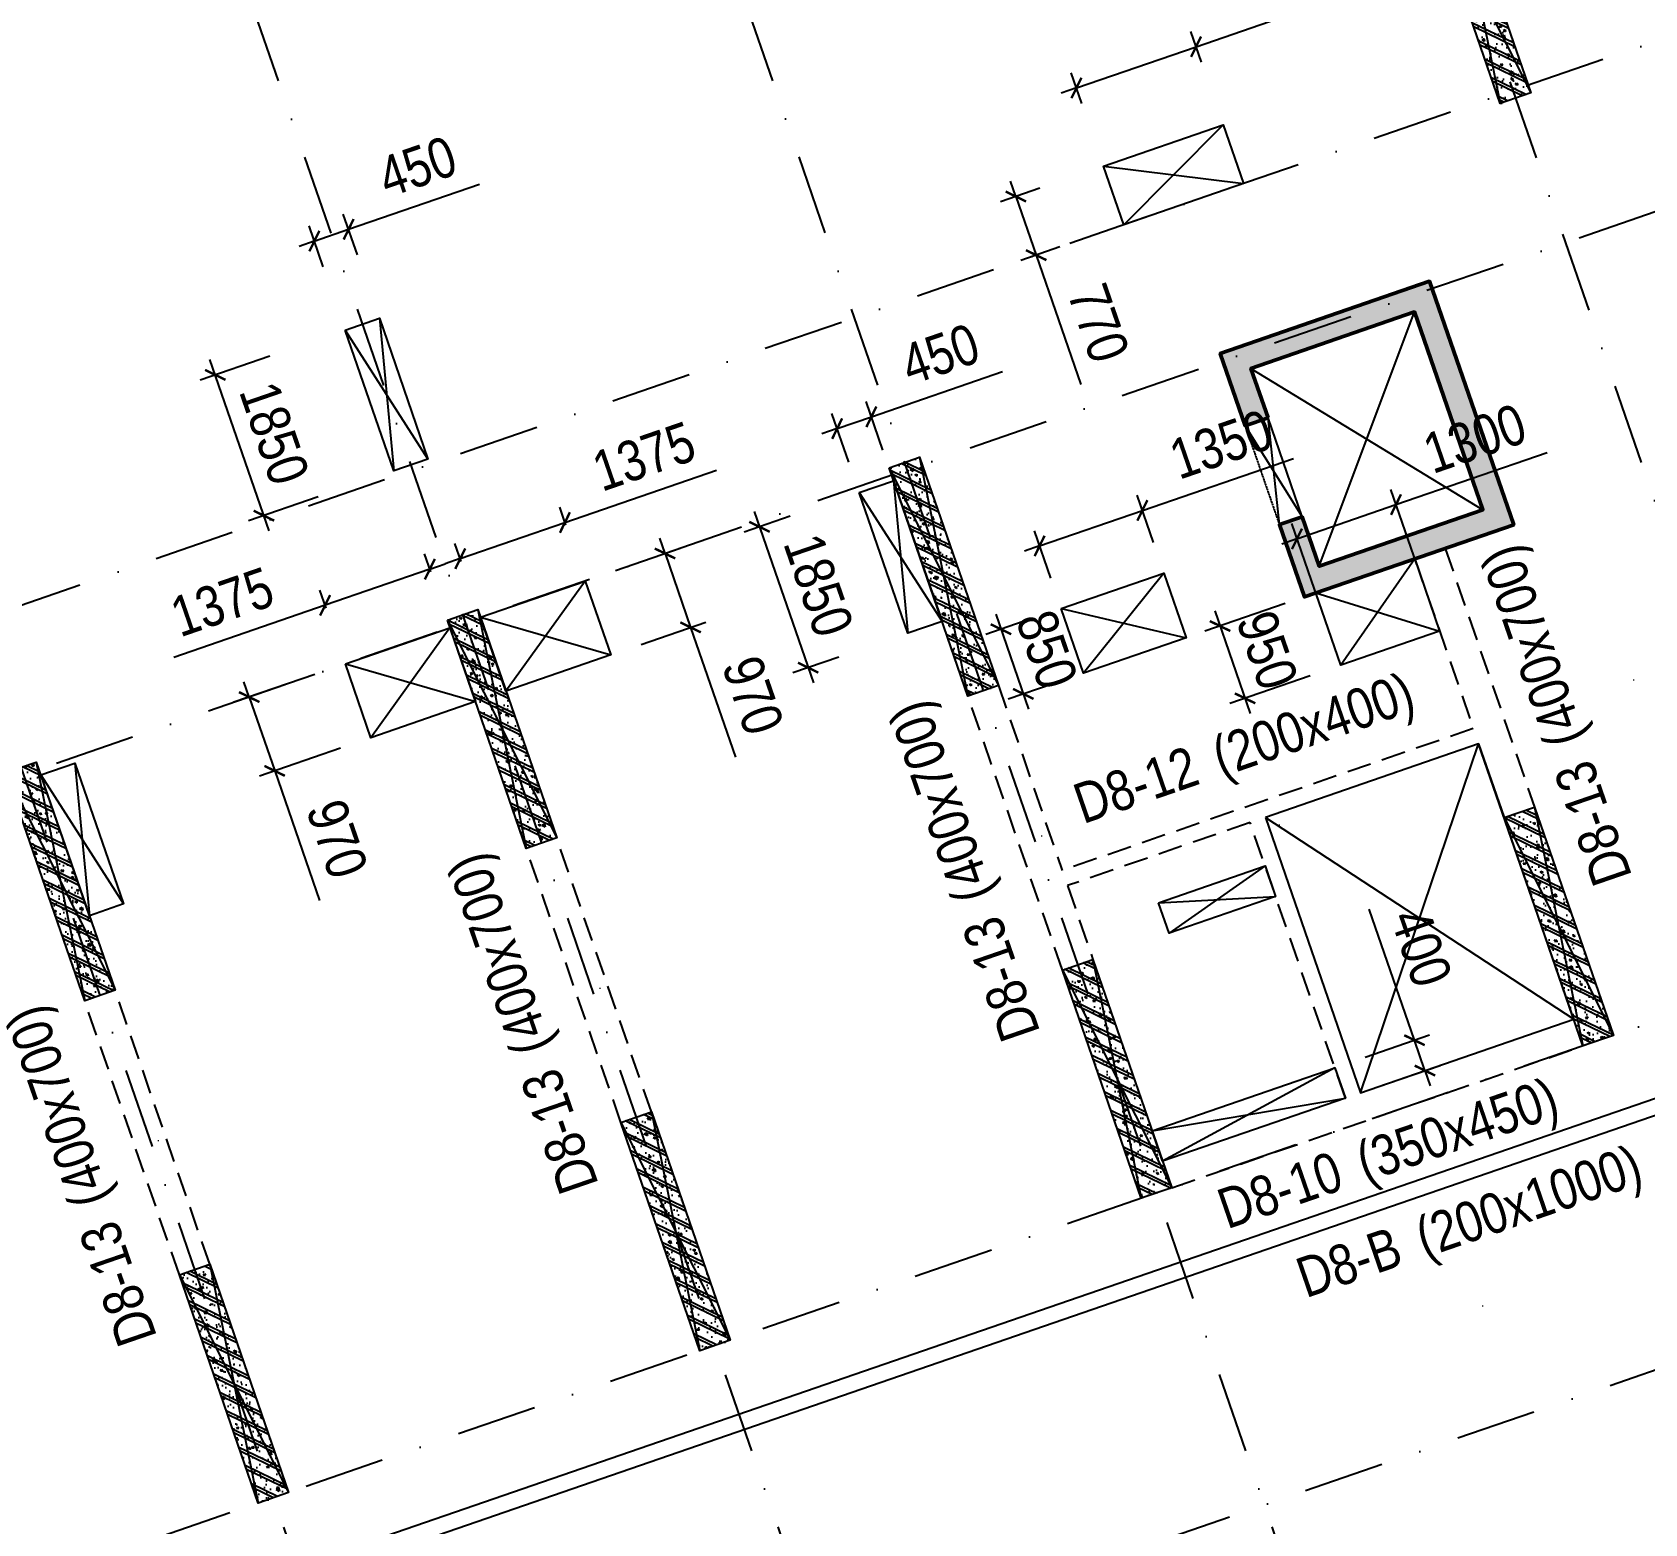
# Model space of a CAD drawing. Header units: millimetres. Extents: x -159515 to 1327256, y -225156 to 138737.
# Drawn here: x 46119 to 66138, y -15375 to 3151 of the extents above; entities that cross this region are included whole.
import ezdxf
from ezdxf.enums import TextEntityAlignment as Align

# ---------------------------------------------------------------- set-up
doc = ezdxf.new("R2010")
doc.units = ezdxf.units.MM
doc.header["$MEASUREMENT"] = 0
doc.linetypes.add('DASHDOT', pattern=[1, 0.5, -0.25, 0, -0.25])
doc.linetypes.add('DASHED', pattern=[4.5, 3, -1.5])
for name, color, linetype in [('ccu11-Khuat', 9, 'DASHED'), ('ccu11-Manh', 8, 'Continuous'), ('ccu11-Thay', 7, 'Continuous'), ('ccu12-Text', 31, 'Continuous'), ('KC2-DIM', 251, 'Continuous'), ('KT-Luoi truc South Tower', 8, 'DASHDOT'), ('Xref_ST_MBDV Cot vach 30.7.2022|Xref_ST_MBDV Cot vach 30.7.2022|Xref_ST_MBDV Cot vach 30.7.2022|Xref_ST_MBDV Cot vach 30.7.2022|KC-Betong', 6, 'Continuous')]:
    doc.layers.add(name, color=color, linetype=linetype)
for name, color, linetype, lineweight in [('ccu12-Tencaukien', 9, 'Continuous', 15), ('KT-Kich thuoc', 159, 'Continuous', 18), ('KT-Net cot vach', 6, 'Continuous', 50)]:
    doc.layers.add(name, color=color, linetype=linetype, lineweight=lineweight)
doc.styles.add('Arial Narrow', font='ARIALN.TTF')
doc.dimstyles.new('ccu12-200', dxfattribs={"dimscale": 200, "dimtxt": 2.5, "dimasz": 1, "dimexe": 1, "dimexo": 2, "dimgap": 1, "dimtad": 1, "dimdec": 0, "dimrnd": 5, "dimdsep": 46, "dimtxsty": 'Arial Narrow', "dimblk": 'ARCHTICK', "dimcen": -1, "dimdle": 1, "dimclrd": 256, "dimclre": 256, "dimclrt": 3, "dimadec": 0, "dimazin": 2, "dimtfac": 0.1, "dimtdec": 0, "dimtmove": 0, "dimatfit": 1, "dimldrblk": 'ARCHTICK', "dimfxl": 1, "dimtvp": 0.833333, "dimtolj": 1, "dimtzin": 12, "dimarcsym": 0})

# ---------------------------------------------------------------- blocks, each defined once
blk = doc.blocks.new('Asix South Tower')
at = {"layer": 'KT-Luoi truc South Tower', "ltscale": 2000}
for p, q in [((-82960.9, 57293.9), (-64795.6, 4678.7)), ((-91137.3, 54471), (-72972, 1855.8)), ((-96619.8, 52578.2), (-78454.5, -37)), ((-102102.2, 50685.3), (-83937, -1929.8)), ((-67132.6, 45709), (-110541.5, 30722.1)), ((-66479.9, 43818.5), (-109888.9, 28831.6)), ((-37736.8, 39354.3), (-105450.5, 15976.2)), ((-63379.6, 34838.6), (-106788.6, 19851.7))]:
    blk.add_line(p, q, dxfattribs=at)
blk = doc.blocks.new('_ArchTick')
at = {"color": 0, "const_width": 0.15}
blk.add_lwpolyline([(-0.5, -0.5), (0.5, 0.5)], dxfattribs=at)
blk = doc.blocks.new('*D58')
at = {"layer": 'Defpoints', "color": 0, "transparency": 16777216}
for p in [(49445, -741), (48391, -1105), (50049, -2490)]:
    blk.add_point(p, dxfattribs=at)
at = {"layer": 'KC2-DIM', "lineweight": -2, "transparency": 16777216}
for p, q in [((49067, -872), (48202, -1171)), ((49060, -3043), (48325, -916)), ((49670, -2621), (48805, -2919))]:
    blk.add_line(p, q, dxfattribs=at)
at = {"layer": 'KC2-DIM', "lineweight": -2, "transparency": 16777216, "xscale": 200, "yscale": 200, "zscale": 200}
for p, rotation in [((48391, -1105), 109.0471379563781), ((48995, -2854), 289.0471379563781)]:
    blk.add_blockref('_ArchTick', p, dxfattribs=dict(at, rotation=rotation))
at = {"layer": 'KC2-DIM', "color": 3, "transparency": 16777216, "insert": (49123, -1831), "char_height": 500, "attachment_point": 5, "rotation": 289.0471, "style": 'Arial Narrow'}
blk.add_mtext('\\A1;1850', dxfattribs=at)
blk = doc.blocks.new('*D59')
at = {"layer": 'Defpoints', "color": 0, "transparency": 16777216}
for p in [(50047, 703), (50287, 7), (49862, -140)]:
    blk.add_point(p, dxfattribs=at)
at = {"layer": 'KC2-DIM', "lineweight": -2, "transparency": 16777216}
for p, q in [((50047, 703), (51673, 1265)), ((50157, 385), (49981, 892)), ((49731, 238), (49556, 746)), ((49621, 556), (50047, 703)), ((49621, 556), (49432, 491))]:
    blk.add_line(p, q, dxfattribs=at)
at = {"layer": 'KC2-DIM', "lineweight": -2, "transparency": 16777216, "xscale": 200, "yscale": 200, "zscale": 200}
for p, rotation in [((50047, 703), 199.0471379544196), ((49621, 556), 19.04713795441965)]:
    blk.add_blockref('_ArchTick', p, dxfattribs=dict(at, rotation=rotation))
at = {"layer": 'KC2-DIM', "color": 3, "transparency": 16777216, "insert": (50900, 1480), "char_height": 500, "attachment_point": 5, "rotation": 19.0471, "style": 'Arial Narrow'}
blk.add_mtext('\\A1;450', dxfattribs=at)
blk = doc.blocks.new('*D60')
at = {"layer": 'Defpoints', "color": 0, "transparency": 16777216}
for p in [(49755, -3967), (51197, -3930), (49897, -4379)]:
    blk.add_point(p, dxfattribs=at)
at = {"layer": 'KC2-DIM', "lineweight": -2, "transparency": 16777216}
for p, q in [((51066, -3552), (50989, -3330)), ((51055, -3519), (49755, -3967)), ((51055, -3519), (51244, -3453)), ((49766, -4001), (49690, -3778)), ((49755, -3967), (47875, -4617))]:
    blk.add_line(p, q, dxfattribs=at)
at = {"layer": 'KC2-DIM', "lineweight": -2, "transparency": 16777216, "xscale": 200, "yscale": 200, "zscale": 200}
for p, rotation in [((51055, -3519), 199.0471109836851), ((49755, -3967), 19.04711098368512)]:
    blk.add_blockref('_ArchTick', p, dxfattribs=dict(at, rotation=rotation))
at = {"layer": 'KC2-DIM', "color": 3, "transparency": 16777216, "insert": (48477, -3927), "char_height": 500, "attachment_point": 5, "rotation": 19.0471, "style": 'Arial Narrow'}
blk.add_mtext('\\A1;1375', dxfattribs=at)
blk = doc.blocks.new('*D61')
at = {"layer": 'Defpoints', "color": 0, "transparency": 16777216}
for p in [(50006, -4695), (50323, -5612), (49129, -6024)]:
    blk.add_point(p, dxfattribs=at)
at = {"layer": 'KC2-DIM', "lineweight": -2, "transparency": 16777216}
for p, q in [((49628, -4825), (48623, -5172)), ((48812, -5107), (48747, -4918)), ((48812, -5107), (49129, -6024)), ((49944, -5742), (48940, -6089)), ((49129, -6024), (49685, -7635))]:
    blk.add_line(p, q, dxfattribs=at)
at = {"layer": 'KC2-DIM', "lineweight": -2, "transparency": 16777216, "xscale": 200, "yscale": 200, "zscale": 200}
for p, rotation in [((48812, -5107), 289.0471379546695), ((49129, -6024), 109.0471379546696)]:
    blk.add_blockref('_ArchTick', p, dxfattribs=dict(at, rotation=rotation))
at = {"layer": 'KC2-DIM', "color": 3, "transparency": 16777216, "insert": (49903, -6870), "char_height": 500, "attachment_point": 5, "rotation": 289.0471, "style": 'Arial Narrow'}
blk.add_mtext('\\A1;970', dxfattribs=at)
blk = doc.blocks.new('*D62')
at = {"layer": 'Defpoints', "color": 0, "transparency": 16777216}
for p in [(52732, -2939), (52875, -3351), (51575, -3800)]:
    blk.add_point(p, dxfattribs=at)
at = {"layer": 'KC2-DIM', "lineweight": -2, "transparency": 16777216}
for p, q in [((52732, -2939), (54613, -2290)), ((52744, -2973), (52667, -2750)), ((51433, -3388), (52732, -2939)), ((51444, -3422), (51367, -3199)), ((51433, -3388), (51244, -3453))]:
    blk.add_line(p, q, dxfattribs=at)
at = {"layer": 'KC2-DIM', "lineweight": -2, "transparency": 16777216, "xscale": 200, "yscale": 200, "zscale": 200}
for p, rotation in [((52732, -2939), 199.0471380204557), ((51433, -3388), 19.0471380204557)]:
    blk.add_blockref('_ArchTick', p, dxfattribs=dict(at, rotation=rotation))
at = {"layer": 'KC2-DIM', "color": 3, "transparency": 16777216, "insert": (53713, -2119), "char_height": 500, "attachment_point": 5, "rotation": 19.0471, "style": 'Arial Narrow'}
blk.add_mtext('\\A1;1375', dxfattribs=at)
blk = doc.blocks.new('*D63')
at = {"layer": 'Defpoints', "color": 0, "transparency": 16777216}
for p in [(52984, -3667), (54292, -4241), (53300, -4584)]:
    blk.add_point(p, dxfattribs=at)
at = {"layer": 'KC2-DIM', "lineweight": -2, "transparency": 16777216}
for p, q in [((53975, -3324), (53910, -3135)), ((53362, -3536), (54164, -3259)), ((53975, -3324), (54292, -4241)), ((53678, -4453), (54481, -4176)), ((54292, -4241), (54848, -5852))]:
    blk.add_line(p, q, dxfattribs=at)
at = {"layer": 'KC2-DIM', "lineweight": -2, "transparency": 16777216, "xscale": 200, "yscale": 200, "zscale": 200}
for p, rotation in [((53975, -3324), 289.0471379533667), ((54292, -4241), 109.0471379533667)]:
    blk.add_blockref('_ArchTick', p, dxfattribs=dict(at, rotation=rotation))
at = {"layer": 'KC2-DIM', "color": 3, "transparency": 16777216, "insert": (55066, -5087), "char_height": 500, "attachment_point": 5, "rotation": 289.0471, "style": 'Arial Narrow'}
blk.add_mtext('\\A1;970', dxfattribs=at)
blk = doc.blocks.new('*D64')
at = {"layer": 'Defpoints', "color": 0, "transparency": 16777216}
for p in [(55906, -2732), (56509, -4481), (55752, -4742)]:
    blk.add_point(p, dxfattribs=at)
at = {"layer": 'KC2-DIM', "lineweight": -2, "transparency": 16777216}
for p, q in [((55528, -2862), (54959, -3059)), ((55083, -2804), (55817, -4931)), ((56131, -4611), (55563, -4807))]:
    blk.add_line(p, q, dxfattribs=at)
at = {"layer": 'KC2-DIM', "lineweight": -2, "transparency": 16777216, "xscale": 200, "yscale": 200, "zscale": 200}
for p, rotation in [((55148, -2993), 109.0471379563721), ((55752, -4742), 289.0471379563721)]:
    blk.add_blockref('_ArchTick', p, dxfattribs=dict(at, rotation=rotation))
at = {"layer": 'KC2-DIM', "color": 3, "transparency": 16777216, "insert": (55880, -3719), "char_height": 500, "attachment_point": 5, "rotation": 289.0471, "style": 'Arial Narrow'}
blk.add_mtext('\\A1;1850', dxfattribs=at)
blk = doc.blocks.new('*D65')
at = {"layer": 'Defpoints', "color": 0, "transparency": 16777216}
for p in [(56537, -1626), (56386, -2566), (56811, -2419)]:
    blk.add_point(p, dxfattribs=at)
at = {"layer": 'KC2-DIM', "lineweight": -2, "transparency": 16777216}
for p, q in [((56537, -1626), (58164, -1064)), ((56255, -2188), (56046, -1584)), ((56680, -2041), (56472, -1437)), ((56112, -1773), (55923, -1838)), ((56112, -1773), (56537, -1626))]:
    blk.add_line(p, q, dxfattribs=at)
at = {"layer": 'KC2-DIM', "lineweight": -2, "transparency": 16777216, "xscale": 200, "yscale": 200, "zscale": 200}
for p, rotation in [((56537, -1626), 199.0471379534402), ((56112, -1773), 19.04713795344027)]:
    blk.add_blockref('_ArchTick', p, dxfattribs=dict(at, rotation=rotation))
at = {"layer": 'KC2-DIM', "color": 3, "transparency": 16777216, "insert": (57391, -849), "char_height": 500, "attachment_point": 5, "rotation": 19.0471, "style": 'Arial Narrow'}
blk.add_mtext('\\A1;450', dxfattribs=at)
blk = doc.blocks.new('*D66')
at = {"layer": 'Defpoints', "color": 0, "transparency": 16777216}
for p in [(59005, 1343), (59256, 615), (58583, 382)]:
    blk.add_point(p, dxfattribs=at)
at = {"layer": 'KC2-DIM', "lineweight": -2, "transparency": 16777216}
for p, q in [((58627, 1212), (58142, 1045)), ((58331, 1110), (58266, 1299)), ((58331, 1110), (58583, 382)), ((58878, 485), (58393, 317)), ((58583, 382), (59138, -1226))]:
    blk.add_line(p, q, dxfattribs=at)
at = {"layer": 'KC2-DIM', "lineweight": -2, "transparency": 16777216, "xscale": 200, "yscale": 200, "zscale": 200}
for p, rotation in [((58331, 1110), 289.0471379570603), ((58583, 382), 109.0471379570603)]:
    blk.add_blockref('_ArchTick', p, dxfattribs=dict(at, rotation=rotation))
at = {"layer": 'KC2-DIM', "color": 3, "transparency": 16777216, "insert": (59356, -462), "char_height": 500, "attachment_point": 5, "rotation": 289.0471, "style": 'Arial Narrow'}
blk.add_mtext('\\A1;770', dxfattribs=at)
blk = doc.blocks.new('*D67')
at = {"layer": 'Defpoints', "color": 0, "transparency": 16777216}
for p in [(60568, 2971), (60764, 2401), (59280, 1889)]:
    blk.add_point(p, dxfattribs=at)
at = {"layer": 'KC2-DIM', "lineweight": -2, "transparency": 16777216}
for p, q in [((60568, 2971), (62443, 3619)), ((60634, 2779), (60502, 3160)), ((59083, 2459), (60568, 2971)), ((59150, 2267), (59018, 2648)), ((59083, 2459), (58894, 2394))]:
    blk.add_line(p, q, dxfattribs=at)
at = {"layer": 'KC2-DIM', "lineweight": -2, "transparency": 16777216, "xscale": 200, "yscale": 200, "zscale": 200}
for p, rotation in [((60568, 2971), 199.0471382601571), ((59083, 2459), 19.04713826015701)]:
    blk.add_blockref('_ArchTick', p, dxfattribs=dict(at, rotation=rotation))
at = {"layer": 'KC2-DIM', "color": 3, "transparency": 16777216, "insert": (61546, 3791), "char_height": 500, "attachment_point": 5, "rotation": 19.0471, "style": 'Arial Narrow'}
blk.add_mtext('\\A1;1570', dxfattribs=at)
blk = doc.blocks.new('*D68')
at = {"layer": 'Defpoints', "color": 0, "transparency": 16777216}
for p in [(58893, -4007), (59170, -4810), (58423, -5068)]:
    blk.add_point(p, dxfattribs=at)
at = {"layer": 'KC2-DIM', "lineweight": -2, "transparency": 16777216}
for p, q in [((58515, -4137), (57957, -4330)), ((58080, -4076), (58488, -5257)), ((58792, -4941), (58234, -5134))]:
    blk.add_line(p, q, dxfattribs=at)
at = {"layer": 'KC2-DIM', "lineweight": -2, "transparency": 16777216, "xscale": 200, "yscale": 200, "zscale": 200}
for p, rotation in [((58146, -4265), 109.0471379541837), ((58423, -5068), 289.0471379541837)]:
    blk.add_blockref('_ArchTick', p, dxfattribs=dict(at, rotation=rotation))
at = {"layer": 'KC2-DIM', "color": 3, "transparency": 16777216, "insert": (58715, -4518), "char_height": 500, "attachment_point": 5, "rotation": 289.0471, "style": 'Arial Narrow'}
blk.add_mtext('\\A1;850', dxfattribs=at)
blk = doc.blocks.new('*D69')
at = {"layer": 'Defpoints', "color": 0, "transparency": 16777216}
for p in [(59901, -2789), (60169, -3566), (58893, -4007)]:
    blk.add_point(p, dxfattribs=at)
at = {"layer": 'KC2-DIM', "lineweight": -2, "transparency": 16777216}
for p, q in [((59901, -2789), (61777, -2142)), ((60039, -3188), (59836, -2600)), ((58625, -3230), (59901, -2789)), ((58763, -3629), (58560, -3041)), ((58625, -3230), (58436, -3295))]:
    blk.add_line(p, q, dxfattribs=at)
at = {"layer": 'KC2-DIM', "lineweight": -2, "transparency": 16777216, "xscale": 200, "yscale": 200, "zscale": 200}
for p, rotation in [((59901, -2789), 199.0471379543178), ((58625, -3230), 19.04713795431789)]:
    blk.add_blockref('_ArchTick', p, dxfattribs=dict(at, rotation=rotation))
at = {"layer": 'KC2-DIM', "color": 3, "transparency": 16777216, "insert": (60879, -1970), "char_height": 500, "attachment_point": 5, "rotation": 19.0471, "style": 'Arial Narrow'}
blk.add_mtext('\\A1;1350', dxfattribs=at)
blk = doc.blocks.new('*D70')
at = {"layer": 'Defpoints', "color": 0, "transparency": 16777216}
for p in [(63279, -9369), (62290, -9710), (62421, -10088)]:
    blk.add_point(p, dxfattribs=at)
at = {"layer": 'KC2-DIM', "lineweight": -2, "transparency": 16777216}
for p, q in [((63279, -9369), (62717, -7742)), ((62668, -9580), (63468, -9304)), ((63410, -9747), (63279, -9369)), ((62799, -9958), (63599, -9682)), ((63410, -9747), (63475, -9936))]:
    blk.add_line(p, q, dxfattribs=at)
at = {"layer": 'KC2-DIM', "lineweight": -2, "transparency": 16777216, "xscale": 200, "yscale": 200, "zscale": 200}
for p, rotation in [((63279, -9369), 289.0471379547801), ((63410, -9747), 109.0471379547801)]:
    blk.add_blockref('_ArchTick', p, dxfattribs=dict(at, rotation=rotation))
at = {"layer": 'KC2-DIM', "color": 3, "transparency": 16777216, "insert": (63363, -8218), "char_height": 500, "attachment_point": 5, "rotation": 289.0471, "style": 'Arial Narrow'}
blk.add_mtext('\\A1;400', dxfattribs=at)
blk = doc.blocks.new('*D71')
at = {"layer": 'Defpoints', "color": 0, "transparency": 16777216}
for p in [(62053, -3815), (62364, -4713), (61176, -5123)]:
    blk.add_point(p, dxfattribs=at)
at = {"layer": 'KC2-DIM', "lineweight": -2, "transparency": 16777216}
for p, q in [((61675, -3945), (60677, -4290)), ((60801, -4036), (61241, -5312)), ((61985, -4843), (60987, -5188))]:
    blk.add_line(p, q, dxfattribs=at)
at = {"layer": 'KC2-DIM', "lineweight": -2, "transparency": 16777216, "xscale": 200, "yscale": 200, "zscale": 200}
for p, rotation in [((60866, -4225), 109.0471379534124), ((61176, -5123), 289.0471379534123)]:
    blk.add_blockref('_ArchTick', p, dxfattribs=dict(at, rotation=rotation))
at = {"layer": 'KC2-DIM', "color": 3, "transparency": 16777216, "insert": (61451, -4525), "char_height": 500, "attachment_point": 5, "rotation": 289.0471, "style": 'Arial Narrow'}
blk.add_mtext('\\A1;950', dxfattribs=at)
blk = doc.blocks.new('*U192')
at = {"layer": 'ccu12-Tencaukien', "color": 8, "ltscale": 10000}
blk.add_line((361, -155), (354, -155), dxfattribs=at)
at = {"layer": 'ccu12-Text', "color": 2, "style": 'Arial Narrow', "width": 0.8}
blk.add_attdef('SH', text='', height=300, dxfattribs=at).set_placement((276, 6), align=Align.BOTTOM_RIGHT)
at = {"layer": 'ccu12-Text', "color": 31, "style": 'Arial Narrow', "width": 0.8}
for tag, p in [('(', (508, -75)), ('KT', (633, -75)), (')', (963, -75))]:
    blk.add_attdef(tag, text='', height=250, dxfattribs=at).set_placement(p, align=Align.BOTTOM_LEFT)
blk = doc.blocks.new('*D255')
at = {"layer": 'Defpoints', "color": 0, "transparency": 16777216}
for p in [(63050, -2717), (63437, -3839, 0), (62208, -4264)]:
    blk.add_point(p, dxfattribs=at)
at = {"layer": 'KC2-DIM', "lineweight": -2, "transparency": 16777216}
for p, q in [((63050, -2717), (64926, -2069)), ((63307, -3461), (62984, -2528)), ((61821, -3142), (63050, -2717)), ((62078, -3886), (61756, -2953)), ((61821, -3142), (61632, -3207))]:
    blk.add_line(p, q, dxfattribs=at)
at = {"layer": 'KC2-DIM', "lineweight": -2, "transparency": 16777216, "xscale": 200, "yscale": 200, "zscale": 200}
for p, rotation in [((63050, -2717), 199.0546011419286), ((61821, -3142), 19.05460114192868)]:
    blk.add_blockref('_ArchTick', p, dxfattribs=dict(at, rotation=rotation))
at = {"layer": 'KC2-DIM', "color": 3, "transparency": 16777216, "insert": (64028, -1898), "char_height": 500, "attachment_point": 5, "rotation": 19.0546, "style": 'Arial Narrow'}
blk.add_mtext('\\A1;1300', dxfattribs=at)
blk = doc.blocks.new('*U952')
h = blk.add_hatch()
h.set_pattern_fill('VATLIEU04', color=250, scale=40, style=0, pattern_type=2)
h.set_pattern_definition([(50, (-550, 3050), (286.904, -25.101), [30, -330]), (355, (-550, 3050), (-55.5, 300.877), [24, -264]), (100.451, (-526.1, 3047.9), (231.404, 275.776), [25.496, -280.457]), (46.184, (-550, 3130), (426.896, -66.208), [45, -495]), (96.636, (-514.43, 3124.5), (373.865, 389.647), [38.244, -420.685]), (351.184, (-550, 3130), (373.865, 389.65), [36, -396]), (21, (-510, 3110), (238.763, -161.048), [30, -330]), (326, (-510, 3110), (97.326, 290.06), [24, -264]), (71.451, (-490.1, 3096.58), (336.09, 129.012), [25.496, -280.457]), (37.5, (-550, 3050), (4.864, 133.1575), [0, -260.8, 0, -268, 0, -265]), (7.5, (-550, 3050), (105.228, 157.7647), [0, -152.8, 0, -254.8, 0, -101]), (327.5, (-639.2, 3050), (213.529, -9.022), [0, -100, 0, -312, 0, -414]), (317.5, (-679.2, 3050), (233.274, 40.042), [0, -130, 0, -207.2, 0, -294]), (45, (-550, 3050), (-120.208, 120.208), []), (45, (-550, 3099), (-120.208, 120.208), [])])
h.paths.add_polyline_path([(-475, -475), (-75, -475), (-75, 2525), (-475, 2525)])
at = {"color": 6, "ltscale": 0.25}
blk.add_lwpolyline([(-475, -475), (-75, -475), (-75, 2525), (-475, 2525)], close=True, dxfattribs=at)
at = {"layer": 'Defpoints', "linetype": 'ByBlock', "ltscale": 30}
for p, q in [((-75, -475), (-475, 2525)), ((-475, -475), (-75, 2525))]:
    blk.add_line(p, q, dxfattribs=at)
blk = doc.blocks.new('MBC-T8')
at = {"layer": 'Xref_ST_MBDV Cot vach 30.7.2022|Xref_ST_MBDV Cot vach 30.7.2022|Xref_ST_MBDV Cot vach 30.7.2022|Xref_ST_MBDV Cot vach 30.7.2022|KC-Betong', "linetype": 'ByBlock', "xscale": -1, "rotation": 199.0471379540016}
for p in [(-53259, 26972, 0), (-59869, 19612, 0), (-65352, 17719, 0), (-70834, 15826, 0), (-52233, 15266, 0), (-57716, 13373, 0), (-63198, 11480, 0), (-68680, 9587, 0)]:
    blk.add_blockref('*U952', p, dxfattribs=at)
blk = doc.blocks.new('MBCV-T8')
at = {"layer": 'KT-Net cot vach'}
h = blk.add_hatch(dxfattribs=at)
h.set_pattern_fill('1BETONG2-BOP', color=250, scale=30, style=0, pattern_type=2)
h.set_pattern_definition([(69.0471, (-33356.2, -2128.5), (209.5408, 52.4275), [22.5, -247.5]), (14.0471, (-33356.2, -2128.5), (-112.989, 199.7187), [18, -198]), (119.4985, (-33338.74, -2124.13), (96.552, 252.1462), [19.122, -210.3426]), (65.2313, (-33375.78, -2071.78), (318.848, 57.55), [33.75, -371.25]), (115.6827, (-33349.2, -2067), (169.677, 367.7426), [28.683, -315.514]), (10.2313, (-33375.78, -2071.78), (169.677, 367.743), [27, -297]), (40.0471, (-33342.53, -2076.17), (208.686, -55.7332), [22.5, -247.5]), (245.0471, (-33342.53, -2076.17), (226.3168, -37.8782), [18, -198]), (90.4985, (-33325.14, -2080.81), (206.6893, 173.7226), [19.122, -210.3426]), (86.54714, (-33356.2, -2128.496), (-73.03432, 68.2125), [0, -195.6, 0, -201, 0, -198.75]), (23.5471, (-33356.2, -2128.5), (43.1377, 135.5289), [0, -114.6, 0, -191.1, 0, -75.75]), (346.54714, (-33419.435, -2150.33), (153.58697, 45.86723), [0, -75, 0, -234, 0, -310.5]), (336.5471, (-33447.79, -2160.12), (155.5764, 85.4834), [0, -97.5, 0, -155.4, 0, -220.5]), (334.0471, (-33356.2, -2128.5), (55.798, 114.6422), []), (334.0471, (-33368.19, -2093.76), (55.798, 114.6422), [])])
h.paths.add_polyline_path([(-24867, 4691), (-25079, 5306), (-23047, 6007), (-22198, 3550), (-24231, 2848), (-24443, 3463), (-24726, 3365), (-24416, 2467), (-21817, 3364), (-22861, 6389), (-25461, 5492), (-25151, 4594)])
at = {"layer": 'ccu11-Khuat', "color": 6, "ltscale": 0.2, "elevation": 0}
blk.add_lwpolyline([(-25151, 4594), (-24726, 3365)], dxfattribs=at)
at = {"layer": 'ccu11-Manh', "elevation": 0}
for points in [[(-24231, 2848), (-23047, 6007)], [(-25079, 5306), (-22198, 3550)]]:
    blk.add_lwpolyline(points, dxfattribs=at)
at = {"layer": 'ccu11-Thay', "color": 6, "ltscale": 0.5, "elevation": 0}
blk.add_lwpolyline([(-24443, 3463), (-24867, 4691)], dxfattribs=at)
at = {"layer": 'KC2-DIM', "ltscale": 0.5, "elevation": 0}
for points in [[(-24726, 3365), (-24867, 4691)], [(-25151, 4594), (-24443, 3463)]]:
    blk.add_lwpolyline(points, dxfattribs=at)
at = {"layer": 'KT-Net cot vach', "elevation": 0}
blk.add_lwpolyline([(-24867, 4691), (-25079, 5306), (-23047, 6007), (-22198, 3550), (-24231, 2848), (-24443, 3463), (-24726, 3365), (-24416, 2467), (-21817, 3364), (-22861, 6389), (-25461, 5492), (-25151, 4594)], close=True, dxfattribs=at)
blk.add_blockref('MBC-T8', (30901, -15834, 0))
blk = doc.blocks.new('MBKC-T10-T20')
for q in [(-37738, 15542, 0), (-34774, 15539, 0)]:
    blk.add_line((-35091, 16456, 0), q)
for points in [[(-26322, 27524), (-26323, 27523), (-28912, 34887, 0.338337), (-32785, 36423), (-62221, 26268, 0.459457), (-64261, 21119), (-55492, 6792, 0.279689), (-50526, 5761), (-27809, 13599, 0.204279), (-27743, 13720), (-27519, 14750, -0.275412), (-26791, 15550), (-22379, 17068, -0.414195), (-21217, 16504), (-12888, -7587, 0.319754), (-8068, -11021), (37069, -11021, 0.36531), (42035, -6710, 0.102434), (42026, -5088), (39585, 6383, 0.132611), (38119, 9181, 0.066499), (36987, 10096, 0.137615), (34907, 10679), (9263, 10679)], [(-53538, 5887, 0.161195), (-50592, 5950), (-27937, 13766), (-27715, 14791, -0.274307), (-26853, 15740), (-22444, 17257, -0.414153), (-21028, 16569), (-12699, -7522, 0.319754), (-8068, -10821), (37068, -10821, 0.151467), (39827, -9921)], [(-53538, 5887, 0.161195), (-50592, 5950), (-27937, 13766), (-27715, 14791, -0.274307), (-26853, 15740), (-22444, 17257, -0.414153), (-21028, 16569), (-12699, -7522, 0.319754), (-8068, -10821), (37068, -10821, 0.151467), (39827, -9921, 0.151467)]]:
    blk.add_lwpolyline(points, format="xyb")
at = {"layer": 'ccu11-Khuat', "ltscale": 100}
for p, q in [((-35506, 18883), (-34396, 15670, 0)), ((-35884, 18753), (-35156, 16645, 0)), ((-40256, 13646, 0), (-41431, 17049, 0)), ((-41053, 17180, 0), (-40260, 14883, 0)), ((-35156, 16645, 0), (-40260, 14883, 0)), ((-37927, 15477, 0), (-40195, 14694, 0)), ((-36745, 12055), (-37927, 15477, 0)), ((-45361, 11884, 0), (-46536, 15287, 0)), ((-45739, 11754, 0), (-46914, 15157, 0)), ((-40195, 14694, 0), (-39878, 13777, 0)), ((-51221, 9861, 0), (-52396, 13264, 0)), ((-50843, 9991, 0), (-52018, 13394, 0)), ((-38899, 10941, 0), (-33795, 12704, 0))]:
    blk.add_line(p, q, dxfattribs=at)
at = {"layer": 'ccu11-Manh'}
for p, q in [((-39496, 22901), (-38263, 24142)), ((-39747, 23629), (-38011, 23414)), ((-48738, 21742), (-48560, 19846)), ((-49163, 21595), (-48134, 19993)), ((-42355, 19724), (-42177, 17829)), ((-42781, 19577), (-41751, 17975)), ((-35884, 18753), (-36803, 17431)), ((-46183, 18477), (-47166, 17111)), ((-38997, 18577), (-39996, 17333)), ((-37113, 18329), (-35574, 17855)), ((-47482, 18028), (-45866, 17560)), ((-40273, 18137), (-38720, 17774)), ((-47861, 17897), (-48844, 16532)), ((-49160, 17449), (-47544, 16981)), ((-36556, 12120, 0), (-35091, 16456, 0)), ((-52517, 16216), (-52338, 14320)), ((-52942, 16069), (-51913, 14467)), ((-37738, 15542, 0), (-33910, 13034, 0)), ((-37741, 14938), (-38933, 14103)), ((-39064, 14481), (-37610, 14560)), ((-36876, 12433), (-39014, 11272)), ((-39144, 11650), (-36745, 12055))]:
    blk.add_line(p, q, dxfattribs=at)
at = {"layer": 'ccu11-Thay'}
for points in [[(-39496, 22901), (-39747, 23629), (-38263, 24142), (-38011, 23414), (-39496, 22901)], [(-49163, 21595), (-48738, 21742), (-48134, 19993), (-48560, 19846), (-49163, 21595)], [(-42781, 19577), (-42355, 19724), (-41751, 17975), (-42177, 17829), (-42781, 19577)], [(-37113, 18329), (-35884, 18753), (-35574, 17855), (-36803, 17431), (-37113, 18329)], [(-47482, 18028), (-46183, 18477), (-45866, 17560), (-47166, 17111), (-47482, 18028)], [(-40273, 18137), (-38997, 18577), (-38720, 17774), (-39996, 17333), (-40273, 18137)], [(-49160, 17449), (-47861, 17897), (-47544, 16981), (-48844, 16532), (-49160, 17449)], [(-52942, 16069), (-52517, 16216), (-51913, 14467), (-52338, 14320), (-52942, 16069)], [(-39064, 14481), (-37741, 14938), (-37610, 14560), (-38933, 14103), (-39064, 14481)], [(-39144, 11650), (-36876, 12433), (-36745, 12055), (-39014, 11272), (-39144, 11650)]]:
    blk.add_lwpolyline(points, dxfattribs=at)
at = {"layer": 'ccu11-Thay', "elevation": 0}
blk.add_lwpolyline([(-37738, 15542), (-36556, 12120), (-33910, 13034), (-35091, 16456), (-37738, 15542)], dxfattribs=at)
blk.add_blockref('MBCV-T8', (-12838, 15813, 0))

msp = doc.modelspace()

# ---------------------------------------------------------------- block references
msp.add_blockref('MBKC-T10-T20', (99166.2, -22143.4))
at = {"layer": 'ccu12-Tencaukien', "extrusion": (7.83226e-07, 7.34415e-07, 1)}
ref = msp.add_blockref('*U192', (65699.6, -5538.9, 0), dxfattribs=dict(at, xscale=1.815893337873055, yscale=1.815893337873055, zscale=1.815893337873055, rotation=88.5718110349345))
ref.add_attrib('KT', '(400x700)', dxfattribs={"color": 31, "extrusion": (7.83226e-07, 7.34415e-07, 1), "height": 500, "rotation": 109.03488, "style": 'Arial Narrow'}).set_placement((65543.3, -5565.5, 0), align=Align.BOTTOM_LEFT)
ref.add_attrib('SH', 'D8-13', dxfattribs={"color": 2, "extrusion": (7.83226e-07, 7.34415e-07, 1), "height": 500, "rotation": 109.03488, "style": 'Arial Narrow'}).set_placement((65618.1, -5809.3, 0), align=Align.BOTTOM_RIGHT)
at = {"layer": 'ccu12-Tencaukien', "extrusion": (7.34415e-07, -7.83226e-07, 1)}
ref = msp.add_blockref('*U192', (60959.3, -6401.7, 0), dxfattribs=dict(at, xscale=1.815893337873055, yscale=1.815893337873055, zscale=1.815893337873055, rotation=358.5718110349675))
ref.add_attrib('KT', '(200x400)', dxfattribs={"color": 31, "extrusion": (7.34415e-07, -7.83226e-07, 1), "height": 500, "rotation": 19.03488, "style": 'Arial Narrow'}).set_placement((60932.7, -6245.4, 0), align=Align.BOTTOM_LEFT)
ref.add_attrib('SH', 'D8-12', dxfattribs={"color": 2, "extrusion": (7.34415e-07, -7.83226e-07, 1), "height": 500, "rotation": 19.03488, "style": 'Arial Narrow'}).set_placement((60688.8, -6320.1, 0), align=Align.BOTTOM_RIGHT)
at = {"layer": 'ccu12-Tencaukien', "extrusion": (7.83226e-07, 7.34415e-07, 1)}
ref = msp.add_blockref('*U192', (58351.2, -7473.5, 0), dxfattribs=dict(at, xscale=1.815893337873055, yscale=1.815893337873055, zscale=1.815893337873055, rotation=88.5718110349345))
ref.add_attrib('KT', '(400x700)', dxfattribs={"color": 31, "extrusion": (7.83226e-07, 7.34415e-07, 1), "height": 500, "rotation": 109.03488, "style": 'Arial Narrow'}).set_placement((58194.9, -7500.1, 0), align=Align.BOTTOM_LEFT)
ref.add_attrib('SH', 'D8-13', dxfattribs={"color": 2, "extrusion": (7.83226e-07, 7.34415e-07, 1), "height": 500, "rotation": 109.03488, "style": 'Arial Narrow'}).set_placement((58269.7, -7743.9, 0), align=Align.BOTTOM_RIGHT)
ref = msp.add_blockref('*U192', (52868.8, -9366.3, 0), dxfattribs=dict(at, xscale=1.815893337873055, yscale=1.815893337873055, zscale=1.815893337873055, rotation=88.5718110349345))
ref.add_attrib('KT', '(400x700)', dxfattribs={"color": 31, "extrusion": (7.83226e-07, 7.34415e-07, 1), "height": 500, "rotation": 109.03488, "style": 'Arial Narrow'}).set_placement((52712.5, -9392.9, 0), align=Align.BOTTOM_LEFT)
ref.add_attrib('SH', 'D8-13', dxfattribs={"color": 2, "extrusion": (7.83226e-07, 7.34415e-07, 1), "height": 500, "rotation": 109.03488, "style": 'Arial Narrow'}).set_placement((52787.2, -9636.8, 0), align=Align.BOTTOM_RIGHT)
ref = msp.add_blockref('*U192', (47386.3, -11259.1, 0), dxfattribs=dict(at, xscale=1.815893337873055, yscale=1.815893337873055, zscale=1.815893337873055, rotation=88.5718110349345))
ref.add_attrib('KT', '(400x700)', dxfattribs={"color": 31, "extrusion": (7.83226e-07, 7.34415e-07, 1), "height": 500, "rotation": 109.03488, "style": 'Arial Narrow'}).set_placement((47230, -11285.7, 0), align=Align.BOTTOM_LEFT)
ref.add_attrib('SH', 'D8-13', dxfattribs={"color": 2, "extrusion": (7.83226e-07, 7.34415e-07, 1), "height": 500, "rotation": 109.03488, "style": 'Arial Narrow'}).set_placement((47304.8, -11529.6, 0), align=Align.BOTTOM_RIGHT)
at = {"layer": 'ccu12-Tencaukien', "extrusion": (7.34415e-07, -7.83226e-07, 1)}
ref = msp.add_blockref('*U192', (62746.9, -11434.4, 0.1), dxfattribs=dict(at, xscale=1.815893337873055, yscale=1.815893337873055, zscale=1.815893337873055, rotation=358.5718110349675))
ref.add_attrib('KT', '(350x450)', dxfattribs={"color": 31, "extrusion": (7.34415e-07, -7.83226e-07, 1), "height": 500, "rotation": 19.03488, "style": 'Arial Narrow'}).set_placement((62720.4, -11278.1, 0.1), align=Align.BOTTOM_LEFT)
ref.add_attrib('SH', 'D8-10', dxfattribs={"color": 2, "extrusion": (7.34415e-07, -7.83226e-07, 1), "height": 500, "rotation": 19.03488, "style": 'Arial Narrow'}).set_placement((62476.5, -11352.9, 0.1), align=Align.BOTTOM_RIGHT)
ref = msp.add_blockref('*U192', (63483.4, -12373.4, 0.1), dxfattribs=dict(at, xscale=1.815893337873055, yscale=1.815893337873055, zscale=1.815893337873055, rotation=358.5718110349675))
ref.add_attrib('KT', '(200x1000)', dxfattribs={"color": 31, "extrusion": (7.34415e-07, -7.83226e-07, 1), "height": 500, "rotation": 19.03488, "style": 'Arial Narrow'}).set_placement((63456.9, -12217.1, 0.1), align=Align.BOTTOM_LEFT)
ref.add_attrib('SH', 'D8-B', dxfattribs={"color": 2, "extrusion": (7.34415e-07, -7.83226e-07, 1), "height": 500, "rotation": 19.03488, "style": 'Arial Narrow'}).set_placement((63213, -12291.8, 0.1), align=Align.BOTTOM_RIGHT)
at = {"layer": 'KT-Kich thuoc'}
msp.add_blockref('Asix South Tower', (142202.4, -39634.4), dxfattribs=at)

# ---------------------------------------------------------------- dimensions: what is measured, and where the dimension line sits
at = {"layer": 'KC2-DIM'}
for p1, p2, distance, picture, middle in [((59280.3, 1888.6), (60764.4, 2401), 603.2, '*D67', (61545.9, 3790.6)), ((49861.7, -139.9), (50287, 7), 736.7, '*D59', (50900.4, 1479.7)), ((59005.1, 1342.7), (59256.3, 615), -712.8, '*D66', (59355.7, -462)), ((56385.7, -2566.1), (56811, -2419.3), 839.3, '*D65', (57390.9, -849.5)), ((50048.5, -2490.1), (49444.8, -741.4), 1115.1, '*D58', (49123, -1831)), ((62208.5, -4263.8), (63437.3, -3839.4, 0), 1187.1, '*D255', (64028.1, -1897.8)), ((51574.8, -3799.7), (52874.5, -3350.9), 435.3, '*D62', (53713, -2119.3)), ((58893.1, -4006.7), (60169.2, -3566.2), 822, '*D69', (60879.3, -1969.7)), ((55905.7, -2731.8), (56509.5, -4480.5), -801.6, '*D64', (55880.2, -3719.2)), ((52983.5, -3666.7), (53300.1, -4583.6), 1049.2, '*D63', (55065.6, -5087.2)), ((51196.7, -3930.2), (49897, -4378.9), -435.3, '*D60', (48477.3, -3926.9)), ((50006, -4694.6), (50322.6, -5611.5), -1262.9, '*D61', (49902.6, -6869.7)), ((62420.9, -10088.2), (62290.3, -9710.1), -1045.9, '*D70', (63363.3, -8217.8))]:
    dim = msp.add_aligned_dim(p1=p1, p2=p2, distance=distance, dimstyle='ccu12-200', override={"dimzin": 0}, dxfattribs=at)
    dim.commit()
    dim.dimension.update_dxf_attribs({"geometry": picture, "text_midpoint": middle})
for base, p1, p2, picture, middle in [((58423, -5068.2), (58893.1, -4006.7), (59170.5, -4810.2), '*D68', (58284.3, -4666.5)), ((61176, -5122.8), (62053.5, -3814.8), (62363.5, -4712.8), '*D71', (61020.9, -4673.8))]:
    dim = msp.add_linear_dim(base=base, p1=p1, p2=p2, angle=289.04714, dimstyle='ccu12-200', override={"dimzin": 0}, dxfattribs=at)
    dim.commit()
    dim.dimension.update_dxf_attribs({"geometry": picture, "text_midpoint": middle, "dimtype": 161})

doc.saveas('drawing.dxf')
